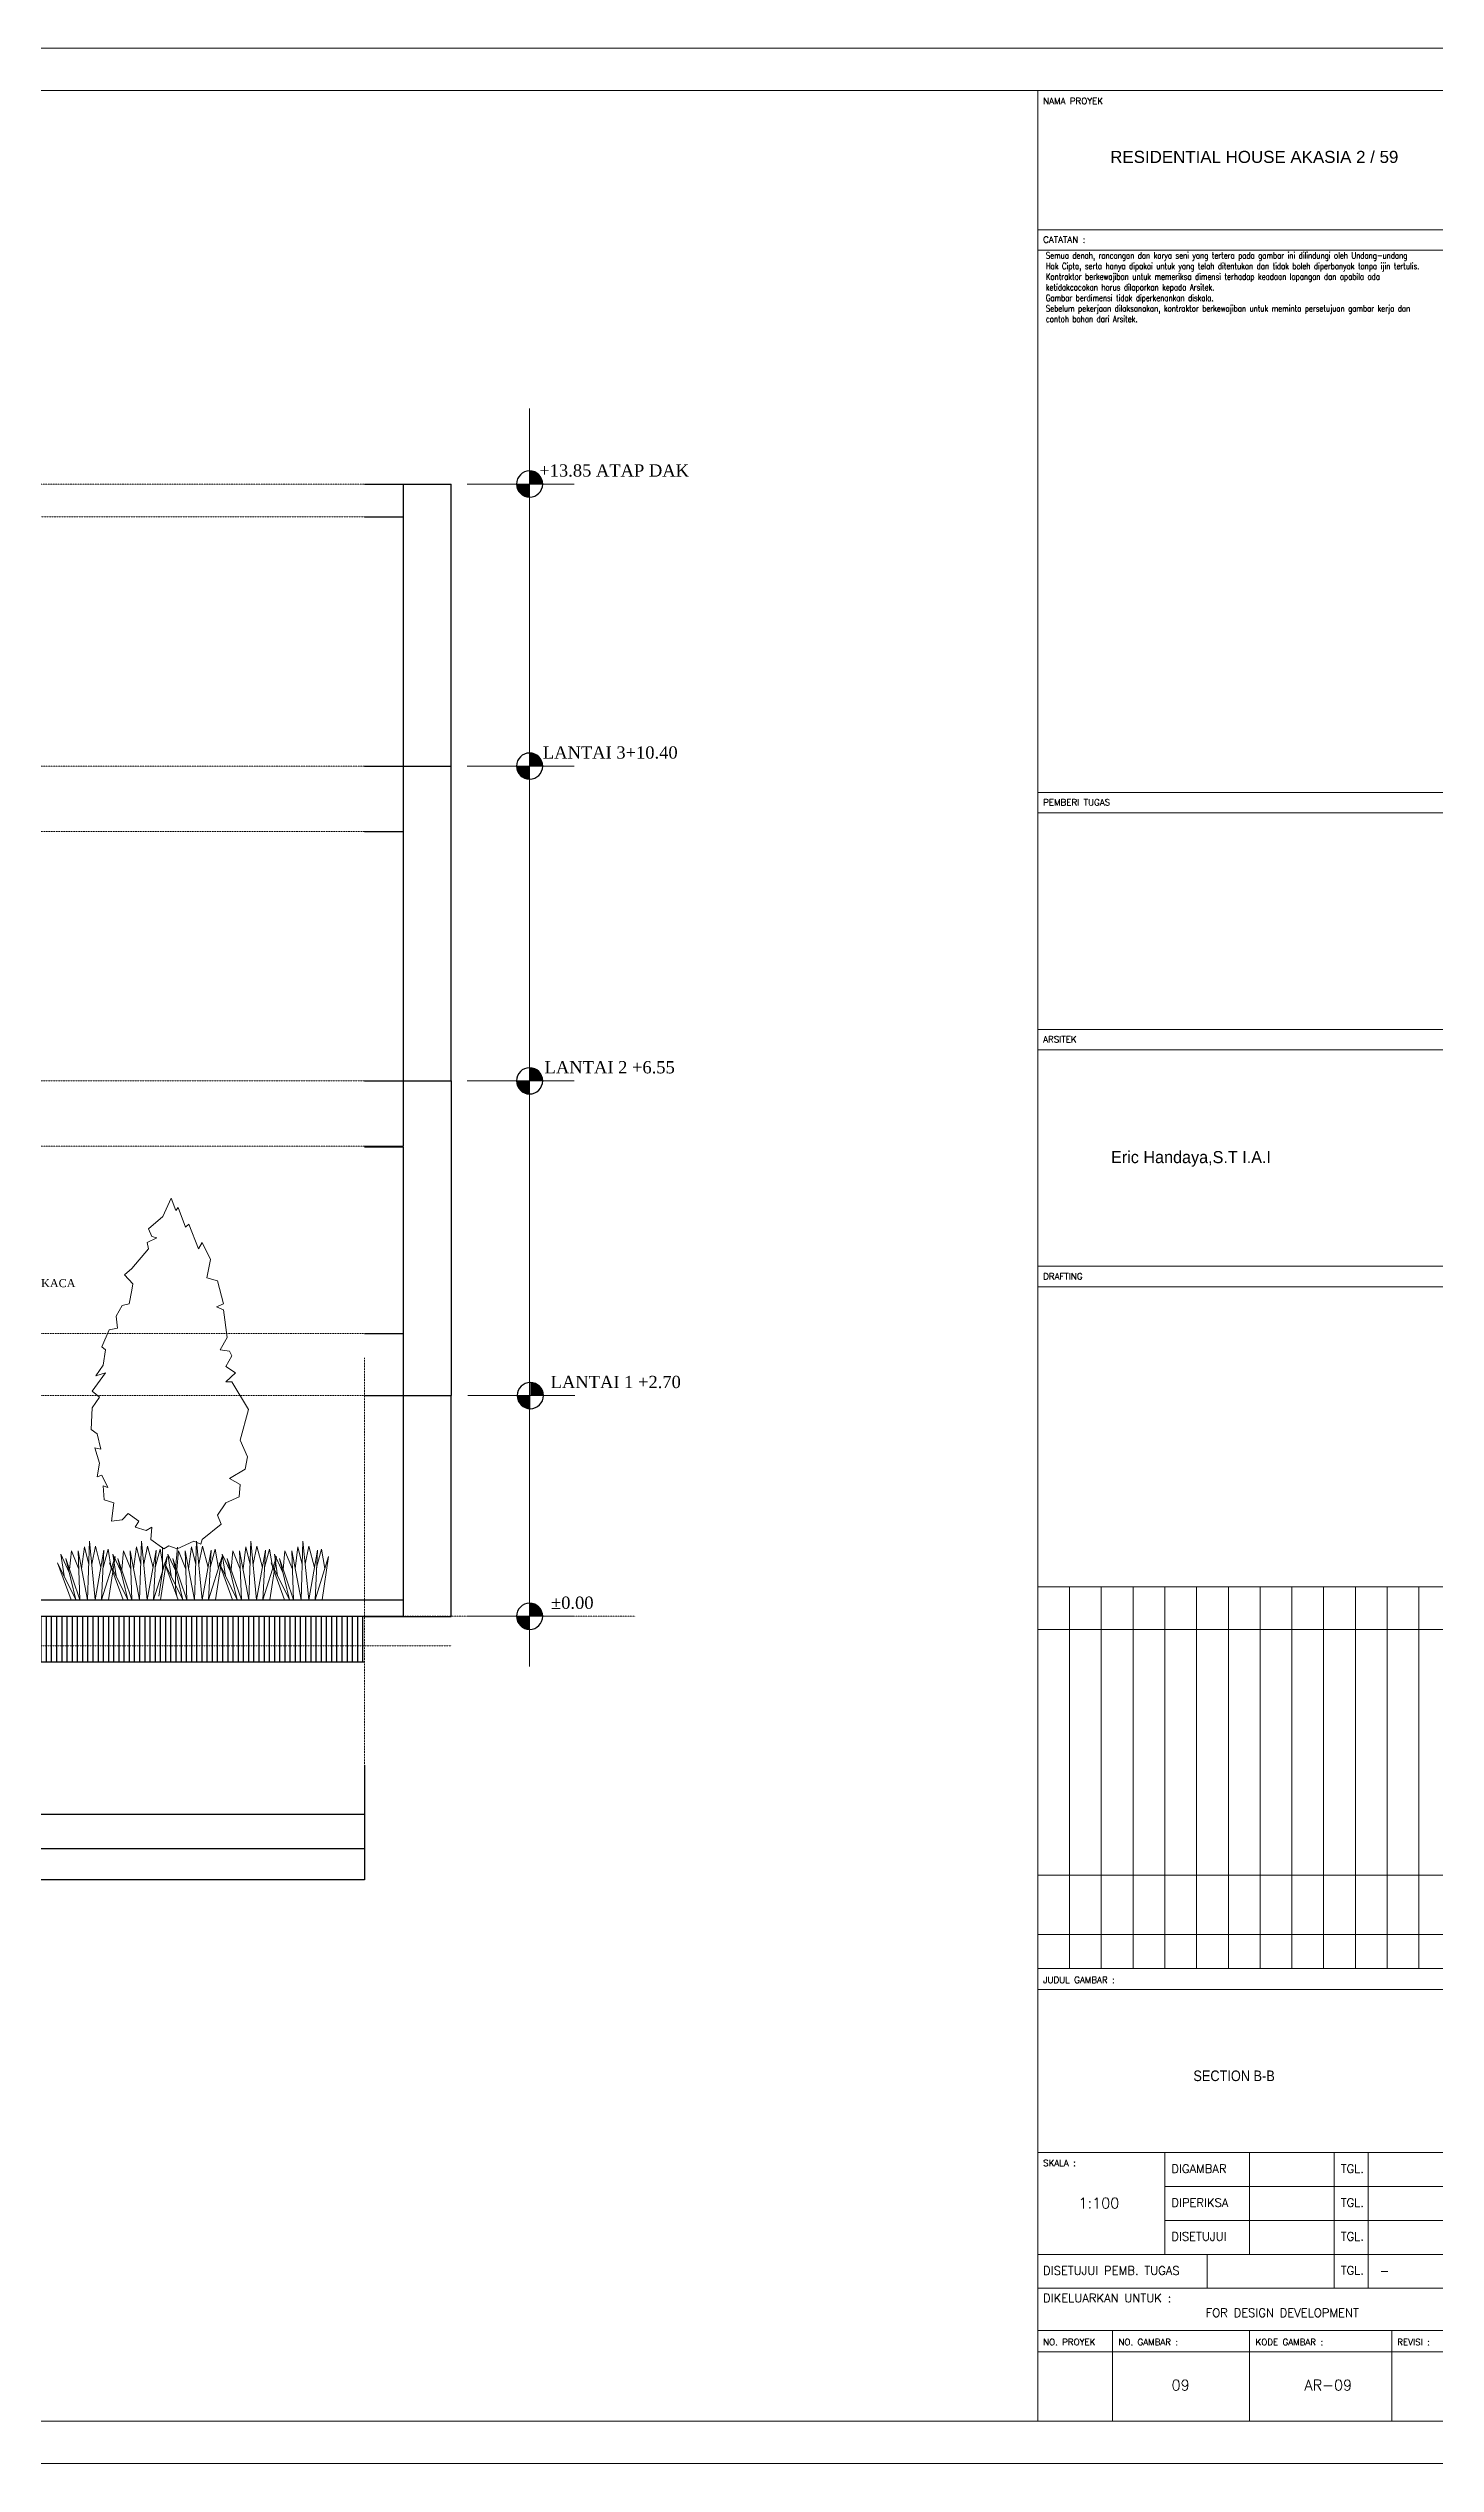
# Model space of a CAD drawing. Header units: millimetres. Extents: x -9564 to 494436, y -140371 to 4257.
# Drawn here: x 350622 to 367605, y -25289 to 4257 of the extents above; entities that cross this region are included whole.
import ezdxf
from ezdxf.enums import TextEntityAlignment as Align

# ---------------------------------------------------------------- set-up
doc = ezdxf.new("R2010")
doc.units = ezdxf.units.MM
doc.header["$MEASUREMENT"] = 0
doc.linetypes.add('DASHED2', pattern=[0.375, 0.25, -0.125])
doc.linetypes.add('HIDDEN2', pattern=[0.1875, 0.125, -0.0625])
doc.layers.get('DEFPOINTS').update_dxf_attribs({"lineweight": 18})
for name, color, linetype, lineweight in [('AS', 8, 'HIDDEN2', 5), ('DIM', 1, 'Continuous', 5), ('Dimensi', 252, 'Continuous', 9), ('KOP', 7, 'Continuous', 80), ('LEGEND', 1, 'DASHED2', 50), ('XR-KOP A3_MOZART$0$A-TXTKOP', 3, 'Continuous', 5), ('XR-KOP A3_MOZART$0$KOP-A1$0$A-GRSKOP', 1, 'Continuous', 5), ('XR-KOP A3_MOZART$0$KOP-A1$0$A-TXTKOP', 3, 'Continuous', 5)]:
    doc.layers.add(name, color=color, linetype=linetype, lineweight=lineweight)
doc.layers.add('ht', color=14, linetype='Continuous')
doc.layers.add('TEXT', color=4, linetype='Continuous')
doc.styles.add('style1', font='times.ttf', dxfattribs={"height": 0.15})
doc.styles.add('style2', font='times.ttf', dxfattribs={"height": 0.18})
doc.styles.add('XR-KOP A3_MOZART$0$KOP-A1$0$DIM100', font='SIMPLEX.shx', dxfattribs={"width": 0.8, "height": 250})
doc.styles.add('XR-KOP A3_MOZART$0$KOP-A1$0$ROMANS', font='romans.shx', dxfattribs={"height": 200})
doc.styles.add('XR-KOP A3_MOZART$0$ROMAND', font='romand.shx', dxfattribs={"height": 2, "bigfont": 'bigfont.shx'})
doc.styles.add('XR-KOP A3_MOZART$0$ROMANS', font='romans.shx', dxfattribs={"height": 200})
doc.dimstyles.new('ISO-25', dxfattribs={"dimtxt": 0.18, "dimasz": 0.12, "dimexe": 0.1, "dimexo": 0.1, "dimgap": 0.0625, "dimtad": 1, "dimtoh": 1, "dimdec": 0, "dimlfac": 1000, "dimtxsty": 'style2', "dimblk": 'ARCHTICK', "dimcen": 0.15, "dimclrd": 1, "dimclre": 1, "dimclrt": 4, "dimadec": 0, "dimazin": 0, "dimtfac": 1, "dimtdec": 0, "dimtmove": 0, "dimatfit": 3, "dimldrblk": 'OBLIQUE', "dimfxl": 1, "dimarcsym": 0})

# ---------------------------------------------------------------- blocks, each defined once
blk = doc.blocks.new('_ArchTick')
at = {"color": 0, "linetype": 'ByBlock', "const_width": 0.15}
blk.add_lwpolyline([(-0.5, -0.5), (0.5, 0.5)], dxfattribs=at)
blk = doc.blocks.new('*D899')
at = {"color": 1, "lineweight": -2, "transparency": 16777216}
for p, q in [((354492, -1074), (354966, -1074)), ((354966, -1074), (354966, -1474)), ((354492, -1474), (354966, -1474))]:
    blk.add_line(p, q, dxfattribs=at)
at = {"layer": 'DEFPOINTS', "color": 0, "transparency": 16777216}
for p in [(354492, -1074), (354492, -1474), (354966, -1474)]:
    blk.add_point(p, dxfattribs=at)
at = {"color": 1, "lineweight": -2, "transparency": 16777216, "xscale": 0.12, "yscale": 0.12, "zscale": 0.12}
for p, rotation in [((354966, -1074), 90), ((354966, -1474), 270)]:
    blk.add_blockref('_ArchTick', p, dxfattribs=dict(at, rotation=rotation))
at = {"color": 4, "transparency": 16777216, "insert": (354966, -1274), "char_height": 0.18, "attachment_point": 5, "rotation": 90, "style": 'style2'}
blk.add_mtext('400000', dxfattribs=at)
blk = doc.blocks.new('_Oblique')
at = {"color": 0, "linetype": 'ByBlock', "lineweight": -2}
blk.add_line((-0.5, -0.5), (0.5, 0.5), dxfattribs=at)
blk = doc.blocks.new('*D900')
at = {"color": 1, "lineweight": -2, "transparency": 16777216}
for p, q in [((354492, -1474), (354966, -1474)), ((354966, -1474), (354966, -4524)), ((354492, -4524), (354966, -4524))]:
    blk.add_line(p, q, dxfattribs=at)
at = {"layer": 'DEFPOINTS', "color": 0, "transparency": 16777216}
for p in [(354492, -1474), (354492, -4524), (354966, -4524)]:
    blk.add_point(p, dxfattribs=at)
at = {"color": 1, "lineweight": -2, "transparency": 16777216, "xscale": 0.12, "yscale": 0.12, "zscale": 0.12}
for p, rotation in [((354966, -1474), 90), ((354966, -4524), 270)]:
    blk.add_blockref('_ArchTick', p, dxfattribs=dict(at, rotation=rotation))
at = {"color": 4, "transparency": 16777216, "insert": (354966, -2999), "char_height": 0.18, "attachment_point": 5, "rotation": 90, "style": 'style2'}
blk.add_mtext('3049999', dxfattribs=at)
blk = doc.blocks.new('*D752')
at = {"color": 1, "lineweight": -2, "transparency": 16777216}
for p, q in [((354492, -4524), (354966, -4524)), ((354966, -4524), (354966, -5324)), ((354492, -5324), (354966, -5324))]:
    blk.add_line(p, q, dxfattribs=at)
at = {"layer": 'DEFPOINTS', "color": 0, "transparency": 16777216}
for p in [(354492, -4524), (354492, -5324), (354966, -5324)]:
    blk.add_point(p, dxfattribs=at)
at = {"color": 1, "lineweight": -2, "transparency": 16777216, "xscale": 0.12, "yscale": 0.12, "zscale": 0.12}
for p, rotation in [((354966, -4524), 90), ((354966, -5324), 270)]:
    blk.add_blockref('_ArchTick', p, dxfattribs=dict(at, rotation=rotation))
at = {"color": 4, "transparency": 16777216, "insert": (354966, -4924), "char_height": 0.18, "attachment_point": 5, "rotation": 90, "style": 'style2'}
blk.add_mtext('800000', dxfattribs=at)
blk = doc.blocks.new('*D901')
at = {"color": 1, "lineweight": -2, "transparency": 16777216}
for p, q in [((354492, -5324), (354966, -5324)), ((354966, -5324), (354966, -8374)), ((354492, -8374), (354966, -8374))]:
    blk.add_line(p, q, dxfattribs=at)
at = {"layer": 'DEFPOINTS', "color": 0, "transparency": 16777216}
for p in [(354492, -5324), (354492, -8374), (354966, -8374)]:
    blk.add_point(p, dxfattribs=at)
at = {"color": 1, "lineweight": -2, "transparency": 16777216, "xscale": 0.12, "yscale": 0.12, "zscale": 0.12}
for p, rotation in [((354966, -5324), 90), ((354966, -8374), 270)]:
    blk.add_blockref('_ArchTick', p, dxfattribs=dict(at, rotation=rotation))
at = {"color": 4, "transparency": 16777216, "insert": (354966, -6849), "char_height": 0.18, "attachment_point": 5, "rotation": 90, "style": 'style2'}
blk.add_mtext('3049999', dxfattribs=at)
blk = doc.blocks.new('*D902')
at = {"color": 1, "lineweight": -2, "transparency": 16777216}
for p, q in [((354492, -8374), (354966, -8374)), ((354966, -8374), (354966, -9174)), ((354492, -9174), (354966, -9174))]:
    blk.add_line(p, q, dxfattribs=at)
at = {"layer": 'DEFPOINTS', "color": 0, "transparency": 16777216}
for p in [(354492, -8374), (354492, -9174), (354966, -9174)]:
    blk.add_point(p, dxfattribs=at)
at = {"color": 1, "lineweight": -2, "transparency": 16777216, "xscale": 0.12, "yscale": 0.12, "zscale": 0.12}
for p, rotation in [((354966, -8374), 90), ((354966, -9174), 270)]:
    blk.add_blockref('_ArchTick', p, dxfattribs=dict(at, rotation=rotation))
at = {"color": 4, "transparency": 16777216, "insert": (354966, -8774), "char_height": 0.18, "attachment_point": 5, "rotation": 90, "style": 'style2'}
blk.add_mtext('800000', dxfattribs=at)
blk = doc.blocks.new('*D903')
at = {"color": 1, "lineweight": -2, "transparency": 16777216}
for p, q in [((354492, -9179), (354966, -9179)), ((354966, -9179), (354966, -11464)), ((354492, -11464), (354966, -11464))]:
    blk.add_line(p, q, dxfattribs=at)
at = {"layer": 'DEFPOINTS', "color": 0, "transparency": 16777216}
for p in [(354492, -9179), (354492, -11464), (354966, -11464)]:
    blk.add_point(p, dxfattribs=at)
at = {"color": 1, "lineweight": -2, "transparency": 16777216, "xscale": 0.12, "yscale": 0.12, "zscale": 0.12}
for p, rotation in [((354966, -9179), 90), ((354966, -11464), 270)]:
    blk.add_blockref('_ArchTick', p, dxfattribs=dict(at, rotation=rotation))
at = {"color": 4, "transparency": 16777216, "insert": (354966, -10321), "char_height": 0.18, "attachment_point": 5, "rotation": 90, "style": 'style2'}
blk.add_mtext('2285037', dxfattribs=at)
blk = doc.blocks.new('*D904')
at = {"color": 1, "lineweight": -2, "transparency": 16777216}
for p, q in [((354492, -11464), (354966, -11464)), ((354966, -11464), (354966, -12224)), ((354492, -12224), (354966, -12224))]:
    blk.add_line(p, q, dxfattribs=at)
at = {"layer": 'DEFPOINTS', "color": 0, "transparency": 16777216}
for p in [(354492, -11464), (354492, -12224), (354966, -12224)]:
    blk.add_point(p, dxfattribs=at)
at = {"color": 1, "lineweight": -2, "transparency": 16777216, "xscale": 0.12, "yscale": 0.12, "zscale": 0.12}
for p, rotation in [((354966, -11464), 90), ((354966, -12224), 270)]:
    blk.add_blockref('_ArchTick', p, dxfattribs=dict(at, rotation=rotation))
at = {"color": 4, "transparency": 16777216, "insert": (354966, -11844), "char_height": 0.18, "attachment_point": 5, "rotation": 90, "style": 'style2'}
blk.add_mtext('759963', dxfattribs=at)
blk = doc.blocks.new('*D905')
at = {"color": 1, "lineweight": -2, "transparency": 16777216}
for p, q in [((354492, -12224), (354966, -12224)), ((354966, -12224), (354966, -14924)), ((354492, -14924), (354966, -14924))]:
    blk.add_line(p, q, dxfattribs=at)
at = {"layer": 'DEFPOINTS', "color": 0, "transparency": 16777216}
for p in [(354492, -12224), (354492, -14924), (354966, -14924)]:
    blk.add_point(p, dxfattribs=at)
at = {"color": 1, "lineweight": -2, "transparency": 16777216, "xscale": 0.12, "yscale": 0.12, "zscale": 0.12}
for p, rotation in [((354966, -12224), 90), ((354966, -14924), 270)]:
    blk.add_blockref('_ArchTick', p, dxfattribs=dict(at, rotation=rotation))
at = {"color": 4, "transparency": 16777216, "insert": (354966, -13574), "char_height": 0.18, "attachment_point": 5, "rotation": 90, "style": 'style2'}
blk.add_mtext('2699999', dxfattribs=at)
blk = doc.blocks.new('*D906')
at = {"color": 1, "lineweight": -2, "transparency": 16777216}
for p, q in [((354966, -12224), (355553, -12224)), ((355553, -14924), (355553, -12224)), ((354966, -14924), (355553, -14924))]:
    blk.add_line(p, q, dxfattribs=at)
at = {"layer": 'DEFPOINTS', "color": 0, "transparency": 16777216}
for p in [(354966, -12224), (355553, -12224), (354966, -14924)]:
    blk.add_point(p, dxfattribs=at)
at = {"color": 1, "lineweight": -2, "transparency": 16777216, "xscale": 0.12, "yscale": 0.12, "zscale": 0.12}
for p, rotation in [((355553, -12224), 90), ((355553, -14924), 270)]:
    blk.add_blockref('_ArchTick', p, dxfattribs=dict(at, rotation=rotation))
at = {"color": 4, "transparency": 16777216, "insert": (355553, -13574), "char_height": 0.18, "attachment_point": 5, "rotation": 90, "style": 'style2'}
blk.add_mtext('2699999', dxfattribs=at)
blk = doc.blocks.new('*D753')
at = {"color": 1, "lineweight": -2, "transparency": 16777216}
for p, q in [((354966, -8374), (355553, -8374)), ((355553, -8374), (355553, -12224)), ((354966, -12224), (355553, -12224))]:
    blk.add_line(p, q, dxfattribs=at)
at = {"layer": 'DEFPOINTS', "color": 0, "transparency": 16777216}
for p in [(354966, -8374), (354966, -12224), (355553, -12224)]:
    blk.add_point(p, dxfattribs=at)
at = {"color": 1, "lineweight": -2, "transparency": 16777216, "xscale": 0.12, "yscale": 0.12, "zscale": 0.12}
for p, rotation in [((355553, -8374), 90), ((355553, -12224), 270)]:
    blk.add_blockref('_ArchTick', p, dxfattribs=dict(at, rotation=rotation))
at = {"color": 4, "transparency": 16777216, "insert": (355553, -10299), "char_height": 0.18, "attachment_point": 5, "rotation": 90, "style": 'style2'}
blk.add_mtext('3849999', dxfattribs=at)
blk = doc.blocks.new('*D754')
at = {"color": 1, "lineweight": -2, "transparency": 16777216}
for p, q in [((354966, -4524), (355553, -4524)), ((355553, -8374), (355553, -4524)), ((354966, -8374), (355553, -8374))]:
    blk.add_line(p, q, dxfattribs=at)
at = {"layer": 'DEFPOINTS', "color": 0, "transparency": 16777216}
for p in [(354966, -4524), (355553, -4524), (354966, -8374)]:
    blk.add_point(p, dxfattribs=at)
at = {"color": 1, "lineweight": -2, "transparency": 16777216, "xscale": 0.12, "yscale": 0.12, "zscale": 0.12}
for p, rotation in [((355553, -4524), 90), ((355553, -8374), 270)]:
    blk.add_blockref('_ArchTick', p, dxfattribs=dict(at, rotation=rotation))
at = {"color": 4, "transparency": 16777216, "insert": (355553, -6449), "char_height": 0.18, "attachment_point": 5, "rotation": 90, "style": 'style2'}
blk.add_mtext('3849999', dxfattribs=at)
blk = doc.blocks.new('*D755')
at = {"color": 1, "lineweight": -2, "transparency": 16777216}
for p, q in [((354966, -1074), (355553, -1074)), ((355553, -4524), (355553, -1074)), ((354966, -4524), (355553, -4524))]:
    blk.add_line(p, q, dxfattribs=at)
at = {"layer": 'DEFPOINTS', "color": 0, "transparency": 16777216}
for p in [(354966, -1074), (355553, -1074), (354966, -4524)]:
    blk.add_point(p, dxfattribs=at)
at = {"color": 1, "lineweight": -2, "transparency": 16777216, "xscale": 0.12, "yscale": 0.12, "zscale": 0.12}
for p, rotation in [((355553, -1074), 90), ((355553, -4524), 270)]:
    blk.add_blockref('_ArchTick', p, dxfattribs=dict(at, rotation=rotation))
at = {"color": 4, "transparency": 16777216, "insert": (355553, -2799), "char_height": 0.18, "attachment_point": 5, "rotation": 90, "style": 'style2'}
blk.add_mtext('3449999', dxfattribs=at)
blk = doc.blocks.new('A$C459A4C15')
at = {"layer": 'ht'}
h = blk.add_hatch(color=256, dxfattribs=at)
h.paths.add_polyline_path([(0, 0.08), (0, 0), (-0.08, 0, -0.414214)])
h.paths.add_polyline_path([(0, 0), (0.08, 0, -0.414214), (0, -0.08)])
blk.add_circle((0, 0), 0.0801, dxfattribs=at)
blk = doc.blocks.new('*U121')
blk.add_lwpolyline([(-2.754, 191.699), (-6.78, 182.851), (-13.682, 176.953), (-11.956, 173.266), (-9.656, 172.529), (-14.257, 170.317), (-13.682, 167.368), (-21.733, 157.783), (-25.184, 154.834), (-21.158, 150.41), (-21.733, 147.461), (-22.884, 140.825), (-26.334, 140.087), (-29.21, 134.926), (-28.635, 129.028), (-32.661, 128.291), (-36.111, 120.18), (-34.386, 118.706), (-35.536, 111.333), (-38.987, 106.171), (-34.386, 107.646), (-40.712, 98.798), (-37.261, 95.849), (-40.712, 90.688), (-41.287, 80.366), (-38.412, 78.154), (-36.686, 70.781), (-39.562, 71.518), (-37.261, 64.145), (-38.412, 57.509), (-36.111, 58.247), (-33.236, 52.348), (-35.536, 53.086), (-34.961, 46.45), (-30.36, 44.975), (-31.51, 36.128), (-26.334, 36.865), (-23.459, 39.814), (-18.283, 36.128), (-20.008, 33.178), (-14.832, 31.704), (-11.956, 33.178), (-12.531, 27.28), (-6.205, 22.856), (-3.905, 24.331), (0.121, 22.856), (8.173, 26.543), (11.624, 25.068), (12.199, 27.28), (21.4, 34.653), (19.675, 39.077), (23.701, 44.975), (30.027, 47.924), (30.602, 53.823), (25.426, 56.772), (32.903, 61.196), (34.053, 67.094), (30.602, 75.205), (34.628, 89.951), (26.576, 103.222), (23.701, 103.222), (28.302, 107.646), (23.701, 110.595), (26.576, 115.756), (25.426, 117.968), (20.825, 118.706), (24.276, 124.604), (22.551, 137.876), (19.1, 139.35), (22.551, 140.825), (19.675, 151.884), (14.499, 153.359), (16.224, 162.207), (12.199, 170.317), (10.473, 167.368), (5.872, 179.165), (4.147, 177.69), (0.696, 187.275), (-0.454, 185.8)], close=True)
for points in [[(-6.813, 23.669), (-6.813, 11.669), (-8.627, 0)], [(0.387, 23.669), (-0.576, 13.271), (-0.576, 3.686), (0, 0)]]:
    blk.add_lwpolyline(points)
blk = doc.blocks.new('*D773')
at = {"color": 1, "lineweight": -2, "transparency": 16777216}
for p, q in [((350317, -16744), (350317, -17343)), ((354492, -16744), (354492, -17343)), ((350317, -17343), (354492, -17343))]:
    blk.add_line(p, q, dxfattribs=at)
at = {"layer": 'DEFPOINTS', "color": 0, "transparency": 16777216}
for p in [(350317, -16744), (354492, -16744), (354492, -17343)]:
    blk.add_point(p, dxfattribs=at)
at = {"color": 1, "lineweight": -2, "transparency": 16777216, "xscale": 0.12, "yscale": 0.12, "zscale": 0.12, "rotation": 180}
blk.add_blockref('_ArchTick', (350317, -17343), dxfattribs=at)
at = {"color": 1, "lineweight": -2, "transparency": 16777216, "xscale": 0.12, "yscale": 0.12, "zscale": 0.12}
blk.add_blockref('_ArchTick', (354492, -17343), dxfattribs=at)
at = {"color": 4, "transparency": 16777216, "insert": (352404, -17342), "char_height": 0.18, "attachment_point": 5, "style": 'style2'}
blk.add_mtext('4175000', dxfattribs=at)
blk = doc.blocks.new('*D775')
at = {"color": 1, "lineweight": -2, "transparency": 16777216}
for p, q in [((346442, -17343), (346442, -17764)), ((354492, -17343), (354492, -17764)), ((346442, -17763), (354492, -17763))]:
    blk.add_line(p, q, dxfattribs=at)
at = {"layer": 'DEFPOINTS', "color": 0, "transparency": 16777216}
for p in [(346442, -17343), (354492, -17343), (354492, -17763)]:
    blk.add_point(p, dxfattribs=at)
at = {"color": 1, "lineweight": -2, "transparency": 16777216, "xscale": 0.12, "yscale": 0.12, "zscale": 0.12, "rotation": 180}
blk.add_blockref('_ArchTick', (346442, -17763), dxfattribs=at)
at = {"color": 1, "lineweight": -2, "transparency": 16777216, "xscale": 0.12, "yscale": 0.12, "zscale": 0.12}
blk.add_blockref('_ArchTick', (354492, -17763), dxfattribs=at)
at = {"color": 4, "transparency": 16777216, "insert": (350467, -17763), "char_height": 0.18, "attachment_point": 5, "style": 'style2'}
blk.add_mtext('8049998', dxfattribs=at)
blk = doc.blocks.new('*D776')
at = {"color": 1, "lineweight": -2, "transparency": 16777216}
for p, q in [((336847, -17764), (336847, -18146)), ((354492, -17764), (354492, -18146)), ((354492, -18146), (336847, -18146))]:
    blk.add_line(p, q, dxfattribs=at)
at = {"layer": 'DEFPOINTS', "color": 0, "transparency": 16777216}
for p in [(336847, -17763), (354492, -17763), (336847, -18146)]:
    blk.add_point(p, dxfattribs=at)
at = {"color": 1, "lineweight": -2, "transparency": 16777216, "xscale": 0.12, "yscale": 0.12, "zscale": 0.12, "rotation": 180}
blk.add_blockref('_ArchTick', (336847, -18146), dxfattribs=at)
at = {"color": 1, "lineweight": -2, "transparency": 16777216, "xscale": 0.12, "yscale": 0.12, "zscale": 0.12}
blk.add_blockref('_ArchTick', (354492, -18146), dxfattribs=at)
at = {"color": 4, "transparency": 16777216, "insert": (345669, -18146), "char_height": 0.18, "attachment_point": 5, "style": 'style2'}
blk.add_mtext('17644998', dxfattribs=at)
blk = doc.blocks.new('hsdh')
at = {"layer": 'XR-KOP A3_MOZART$0$KOP-A1$0$A-GRSKOP', "linetype": 'Continuous', "lineweight": 5}
for p, q in [((140385, 56660), (140385, 82138)), ((140385, 80618), (145017, 80618)), ((140385, 74466), (145017, 74466)), ((140385, 74244), (145017, 74244)), ((140385, 71876), (145017, 71876)), ((140385, 71654), (145017, 71654)), ((140385, 69286), (145017, 69286)), ((140385, 69063), (145017, 69063)), ((140385, 65781), (145017, 65781)), ((140385, 65781), (145017, 65781)), ((140732, 61611), (140732, 65781)), ((141079, 61611), (141079, 65781)), ((141427, 61611), (141427, 65781)), ((141774, 61611), (141774, 65781)), ((142122, 61611), (142122, 65781)), ((142469, 61611), (142469, 65781)), ((142816, 61611), (142816, 65781)), ((143164, 61611), (143164, 65781)), ((143511, 61611), (143511, 65781)), ((143859, 61611), (143859, 65781)), ((144206, 61611), (144206, 65781)), ((144554, 61611), (144554, 65781)), ((140385, 65317), (145017, 65317)), ((140385, 62631), (145017, 62631)), ((140385, 61982), (145017, 61982)), ((140385, 61611), (145017, 61611)), ((140385, 61611), (145017, 61611)), ((140385, 61380), (145017, 61380)), ((140385, 59597), (145017, 59597)), ((141774, 59597), (141774, 58485)), ((142701, 59597), (142701, 58485)), ((143627, 59597), (143627, 58115)), ((143998, 59597), (143998, 58115)), ((141774, 59226), (145017, 59226)), ((141774, 58856), (145017, 58856)), ((140385, 58485), (145017, 58485)), ((142237, 58485), (142237, 58115)), ((140385, 58115), (145017, 58115)), ((140385, 57651), (145017, 57651)), ((141201, 57651), (141201, 56660)), ((142701, 57651), (142701, 56660)), ((144258, 57651), (144258, 56660)), ((140385, 57420), (145017, 57420))]:
    blk.add_line(p, q, dxfattribs=at)
at = {"layer": 'XR-KOP A3_MOZART$0$KOP-A1$0$A-GRSKOP', "color": 0, "linetype": 'Continuous', "lineweight": 5}
blk.add_lwpolyline([(145480, 82601), (107945, 82601), (107945, 56197), (145480, 56197)], close=True, dxfattribs=at)
at = {"layer": 'XR-KOP A3_MOZART$0$KOP-A1$0$A-GRSKOP', "color": 5, "linetype": 'Continuous', "lineweight": 5}
blk.add_lwpolyline([(145017, 82138), (108409, 82138), (108409, 56660), (145017, 56660)], close=True, dxfattribs=at)
at = {"layer": 'XR-KOP A3_MOZART$0$KOP-A1$0$A-GRSKOP', "linetype": 'Continuous', "lineweight": 5}
blk.add_lwpolyline([(145017, 80396), (140385, 80396)], dxfattribs=at)
at = {"layer": 'KOP', "color": 7, "char_height": 132.26, "attachment_point": 1, "style": 'style2'}
for s, insert in [('{\\fArial|b0|i0|c0|p34;RESIDENTIAL HOUSE AKASIA 2 / 59}', (141177, 81480)), ('{\\fBankGothic Lt BT|b0|i0|c0|p34;Eric Handaya,S.T I.A.I}', (141186, 70546))]:
    blk.add_mtext(s, dxfattribs=dict(at, insert=insert))
at = {"layer": 'XR-KOP A3_MOZART$0$A-TXTKOP', "lineweight": 5, "style": 'XR-KOP A3_MOZART$0$ROMANS'}
blk.add_text('-', height=92.6, dxfattribs=at).set_placement((144125, 58258))
at = {"layer": 'XR-KOP A3_MOZART$0$KOP-A1$0$A-TXTKOP', "lineweight": 5, "style": 'XR-KOP A3_MOZART$0$KOP-A1$0$ROMANS'}
for s, height, p in [('NAMA PROYEK', 69.49, (140443, 81990)), ('CATATAN :', 69.5, (140443, 80475)), ('PEMBERI TUGAS', 69.49, (140443, 74323)), ('ARSITEK', 69.5, (140443, 71733)), ('DRAFTING', 69.5, (140443, 69142)), ('JUDUL GAMBAR :', 69.49, (140443, 61451)), ('SKALA :', 69.5, (140443, 59449)), ('DIGAMBAR', 92.6, (141846, 59375)), ('TGL.', 92.6, (143699, 59375)), ('DIPERIKSA', 92.6, (141846, 59004)), ('TGL.', 92.6, (143699, 59004)), ('DISETUJUI', 92.6, (141846, 58634)), ('TGL.', 92.6, (143699, 58634)), ('DISETUJUI PEMB. TUGAS', 92.65, (140443, 58262)), ('TGL.', 92.6, (143699, 58263)), ('DIKELUARKAN UNTUK :', 92.65, (140443, 57961)), ('FOR DESIGN DEVELOPMENT', 92.65, (142221, 57800)), ('NO. PROYEK', 69.5, (140443, 57491)), ('NO. GAMBAR :', 69.49, (141267, 57491)), ('KODE GAMBAR :', 69.49, (142767, 57491)), ('REVISI :', 69.5, (144317, 57491))]:
    blk.add_text(s, height=height, dxfattribs=at).set_placement(p)
at = {"layer": 'XR-KOP A3_MOZART$0$KOP-A1$0$A-TXTKOP', "insert": (140473, 80371), "char_height": 69.485, "width": 4456.22, "attachment_point": 1, "style": 'XR-KOP A3_MOZART$0$KOP-A1$0$DIM100'}
blk.add_mtext('Semua denah, rancangan dan karya seni yang tertera pada gambar ini dilindungi oleh Undang-undang Hak Cipta, serta hanya dipakai untuk yang telah ditentukan dan tidak boleh diperbanyak tanpa ijin tertulis.\\PKontraktor berkewajiban untuk memeriksa dimensi terhadap keadaan lapangan dan apabila ada ketidakcocokan harus dilaporkan kepada Arsitek.\\PGambar berdimensi tidak diperkenankan diskala.\\PSebelum pekerjaan dilaksanakan, kontraktor berkewajiban untuk meminta persetujuan gambar kerja dan contoh bahan dari Arsitek.', dxfattribs=at)

msp = doc.modelspace()

# ---------------------------------------------------------------- hatches: boundary and pattern name
h = msp.add_hatch()
h.set_pattern_fill('ANSI31', color=8, scale=19.999996, angle=45)
h.set_pattern_definition([(90, (226584.203, -140582.31), (-63.499988, 0), [])])
h.paths.add_polyline_path([(341844.0726, -15283.5376), (341769.0726, -15283.5376), (341769.0726, -14923.5377), (339596.5713, -14923.5377), (339596.5713, -15483.5376), (341844.0726, -15483.5376)])
h.paths.add_polyline_path([(339596.5713, -14923.5377), (338846.5715, -14923.5377), (338846.5715, -15483.5376), (339596.5713, -15483.5376)])
h.paths.add_polyline_path([(338846.5715, -14923.5377), (338596.5715, -14923.5377), (338596.5715, -15483.5376), (338846.5715, -15483.5376)])
h.paths.add_polyline_path([(338596.5715, -14923.5377), (336996.5718, -14923.5377), (336996.5718, -15283.5376), (336846.5719, -15283.5376), (336846.5719, -15483.5376), (338596.5715, -15483.5376)])
h.paths.add_polyline_path([(344766.5723, -15283.5376), (341844.0726, -15283.5376), (341844.0726, -15483.5376), (344766.5723, -15483.5376)])
h.paths.add_polyline_path([(345441.5719, -14923.5377), (344916.5723, -14923.5377), (344916.5723, -15483.5376), (345441.5719, -15483.5376)])
h.paths.add_polyline_path([(344916.5723, -15283.5376), (344841.572, -15283.5376), (344841.572, -15483.5376), (344916.5723, -15483.5376)])
h.paths.add_polyline_path([(344841.572, -15283.5376), (344766.5723, -15283.5376), (344766.5723, -15483.5376), (344841.572, -15483.5376)])
h.paths.add_polyline_path([(345516.5719, -14923.5377), (345516.5719, -15283.5376), (345441.5719, -15283.5376), (345441.5719, -15483.5376), (354491.5704, -15483.5376), (354491.5704, -14923.5377)])

# ---------------------------------------------------------------- linework, layer by layer
for p, q in [((350442.2092, -14723.5377), (354965.8567, -14723.5377)), ((350191.5718, -14923.5377), (354965.8567, -14923.5377)), ((354491.5704, -15483.5376), (336846.5719, -15483.5376))]:
    msp.add_line(p, q)
at = {"layer": 'AS'}
for p, q in [((345856.2828, -1073.5403), (354491.5704, -1073.5403)), ((345790.0291, -1473.5402), (354491.5704, -1473.5402)), ((346675.3218, -4523.5396), (354491.5704, -4523.5396)), ((346542.8143, -5323.5395), (354491.5704, -5323.5395)), ((346675.3218, -8373.5389), (354491.5704, -8373.5389)), ((346542.8143, -9173.5388), (354491.5704, -9173.5388)), ((350391.57, -11463.5753), (354491.5704, -11463.5753)), ((354491.5704, -11763.5753), (354491.5704, -18148.6208)), ((342066.5727, -12223.5382), (354491.5704, -12223.5382)), ((354491.5704, -14923.5377), (357804.6977, -14923.5377)), ((355552.9895, -15283.5376), (334595.2513, -15283.5376))]:
    msp.add_line(p, q, dxfattribs=at)
at = {"layer": 'DIM', "color": 1, "linetype": 'ByBlock'}
for p, q in [((356513.6684, -151.1836), (356513.6684, -15537.5538)), ((357058.2001, -1073.5403, 0), (355749.9978, -1073.5403, 0)), ((357058.2001, -4523.5396), (355749.9978, -4523.5396)), ((357058.2001, -8373.5389, 0), (355749.9978, -8373.5389, 0)), ((357067.1943, -12223.5382), (355758.992, -12223.5382)), ((357058.2001, -14923.5377), (355749.9978, -14923.5377))]:
    msp.add_line(p, q, dxfattribs=at)
at = {"layer": 'Dimensi'}
for points in [[(350901.6291, -14723.531), (350735.8614, -14269.737), (350959.955, -14723.531), (350837.1654, -14214.5382), (351009.0709, -14723.531), (350987.583, -14122.5411), (351102.3354, -14723.531), (351125.7227, -14002.944), (351196.3287, -14723.531), (351303.7705, -14116.4075), (351273.0725, -14723.531), (351438.8402, -14193.0718), (351359.0264, -14723.531)], [(350814.803, -14429.5952), (350775.7695, -14162.4061), (350879.2086, -14388.8175)], [(350883.1255, -14350.6208), (350904.6991, -14122.5411), (350995.6745, -14348.8496)], [(351029.5587, -14342.3797), (351064.3268, -14073.4757), (351116.4666, -14288.1342)], [(351153.313, -14284.5238), (351199.3987, -14064.2764), (351266.6832, -14325.9774)], [(351293.1064, -14327.3135), (351352.8863, -14104.1414), (351393.5446, -14338.0186)], [(351538.8957, -14723.531), (351373.128, -14269.737), (351597.2216, -14723.531), (351474.432, -14214.5382), (351646.3375, -14723.531), (351624.8496, -14122.5411), (351739.602, -14723.531), (351762.9893, -14002.944), (351833.5953, -14723.531), (351941.0371, -14116.4075), (351910.3391, -14723.531), (352076.1068, -14193.0718), (351996.293, -14723.531)], [(351452.0696, -14429.5952), (351413.0361, -14162.4061), (351516.4752, -14388.8175)], [(351520.3921, -14350.6208), (351541.9657, -14122.5411), (351632.941, -14348.8496)], [(351666.8253, -14342.3797), (351701.5934, -14073.4757), (351753.7332, -14288.1342)], [(351790.5796, -14284.5238), (351836.6653, -14064.2764), (351903.9498, -14325.9774)], [(351930.373, -14327.3135), (351990.1529, -14104.1414), (352030.8112, -14338.0186)], [(352212.0444, -14723.531), (352046.2767, -14269.737), (352270.3703, -14723.531), (352147.5807, -14214.5382), (352319.4862, -14723.531), (352297.9983, -14122.5411), (352412.7507, -14723.531), (352436.138, -14002.944), (352506.744, -14723.531), (352614.1858, -14116.4075), (352583.4878, -14723.531), (352749.2555, -14193.0718), (352669.4417, -14723.531)], [(352125.2183, -14429.5952), (352086.1848, -14162.4061), (352189.6239, -14388.8175)], [(352193.5408, -14350.6208), (352215.1144, -14122.5411), (352306.0898, -14348.8496)], [(352339.9741, -14342.3797), (352374.7421, -14073.4757), (352426.8819, -14288.1342)], [(352463.7283, -14284.5238), (352509.8141, -14064.2764), (352577.0985, -14325.9774)], [(352603.5218, -14327.3135), (352663.3016, -14104.1414), (352703.9599, -14338.0186)], [(352877.6579, -14723.531), (352711.8902, -14269.737), (352935.9838, -14723.531), (352813.1942, -14214.5382), (352985.0997, -14723.531), (352963.6118, -14122.5411), (353078.3642, -14723.531), (353101.7515, -14002.944), (353172.3575, -14723.531), (353279.7993, -14116.4075), (353249.1013, -14723.531), (353414.869, -14193.0718), (353335.0552, -14723.531)], [(352790.8318, -14429.5952), (352751.7983, -14162.4061), (352855.2374, -14388.8175)], [(352859.1543, -14350.6208), (352880.7279, -14122.5411), (352971.7032, -14348.8496)], [(353005.5875, -14342.3797), (353040.3556, -14073.4757), (353092.4954, -14288.1342)], [(353129.3418, -14284.5238), (353175.4275, -14064.2764), (353242.712, -14325.9774)], [(353269.1352, -14327.3135), (353328.9151, -14104.1414), (353369.5733, -14338.0186)], [(353515.2833, -14723.531), (353349.5156, -14269.737), (353573.6092, -14723.531), (353450.8196, -14214.5382), (353622.7251, -14723.531), (353601.2372, -14122.5411), (353715.9896, -14723.531), (353739.3769, -14002.944), (353809.9829, -14723.531), (353917.4247, -14116.4075), (353886.7267, -14723.531), (354052.4944, -14193.0718), (353972.6806, -14723.531)], [(353428.4572, -14429.5952), (353389.4237, -14162.4061), (353492.8628, -14388.8175)], [(353496.7797, -14350.6208), (353518.3533, -14122.5411), (353609.3287, -14348.8496)], [(353643.2129, -14342.3797), (353677.981, -14073.4757), (353730.1208, -14288.1342)], [(353766.9672, -14284.5238), (353813.0529, -14064.2764), (353880.3374, -14325.9774)], [(353906.7606, -14327.3135), (353966.5405, -14104.1414), (354007.1988, -14338.0186)]]:
    msp.add_lwpolyline(points, dxfattribs=at)

# ---------------------------------------------------------------- block references
at = {"xscale": -1999.999623816605, "yscale": 1999.999623816605, "zscale": 1999.999623816605}
for p in [(356513.6684, -1073.5403, 0), (356513.6684, -4523.5396), (356513.6684, -8373.5389, 0), (356522.6626, -12223.5382), (356513.6684, -14923.5377)]:
    msp.add_blockref('A$C459A4C15', p, dxfattribs=at)
at = {"layer": 'Dimensi', "xscale": 25.39999522247088, "yscale": 25.39999522247088, "zscale": 25.39999522247088}
msp.add_blockref('*U121', (352194.9311, -14677.8749), dxfattribs=at)
at = {"layer": 'LEGEND', "xscale": 1.118963964633539, "yscale": 1.118963964633539, "zscale": 1.118963964633539}
msp.add_blockref('hsdh', (205649.0076, -88170.8627), dxfattribs=at)

# ---------------------------------------------------------------- texts
at = {"layer": 'TEXT', "style": 'style1'}
for s, height, p in [('+13.85 ATAP DAK', 149.999972, (358464.9826, -982.1227, 0)), ('LANTAI 3+10.40', 149.999972, (358326.2089, -4432.122)), ('LANTAI 2 +6.55', 149.999972, (358291.365, -8282.1213, 0)), ('LANTAI 1 +2.70', 149.999972, (358365.2329, -12132.1206)), ('%%P0.00', 149.99997, (357296.8226, -14832.1201))]:
    msp.add_text(s, height=height, dxfattribs=at).set_placement(p, align=Align.RIGHT)
at = {"layer": 'TEXT', "insert": (349923.4578, -10848.4375), "char_height": 98.210155, "width": 2692.489861, "attachment_point": 5, "style": 'style1'}
msp.add_mtext('\\A1;\\pxql;KANOPI CARPORT\\PRANGKA HOLLOW 7X5 FIN. KACA TEMPERED TEBAL 12MM', dxfattribs=at)
at = {"layer": 'XR-KOP A3_MOZART$0$A-TXTKOP', "char_height": 129.5859, "attachment_point": 1, "style": 'XR-KOP A3_MOZART$0$ROMAND'}
for s, heights, insert in [('\\pxt15;{\\fCentury Gothic|b0|i0|c0|p34;\\W0.9;SECTION B-B}', [0], (364638.7128, -20479.3265)), ('09', [0], (364371.6478, -24263.0792)), ('AR-09', [129.5859], (365998.8449, -24263.0792))]:
    msp.add_mtext_dynamic_manual_height_columns(s, width=334351.172439, gutter_width=75530.0676, heights=heights, dxfattribs=dict(at, insert=insert))
at = {"layer": 'XR-KOP A3_MOZART$0$A-TXTKOP', "style": 'XR-KOP A3_MOZART$0$ROMAND'}
msp.add_attdef('1:100', text='', height=129.5859, dxfattribs=at).set_placement((363482.7475, -22101.0053), align=Align.MIDDLE)

# ---------------------------------------------------------------- dimensions: what is measured, and where the dimension line sits
dim = msp.add_linear_dim(base=(354965.8567, -1473.5402), p1=(354491.5704, -1073.5403), p2=(354491.5704, -1473.5402), angle=90, dimstyle='ISO-25')
dim.commit()
dim.dimension.update_dxf_attribs({"geometry": '*D899', "text_midpoint": (354965.8567, -1273.5403), "dimtype": 160})
for base, p1, p2, picture, middle in [((355552.9895, -1073.5403), (354965.8567, -4523.5396), (354965.8567, -1073.5403), '*D755', (355552.8351, -2798.54)), ((354965.8567, -4523.5396), (354491.5704, -1473.5402), (354491.5704, -4523.5396), '*D900', (354965.7024, -2998.5399)), ((354965.8567, -5323.5395), (354491.5704, -4523.5396), (354491.5704, -5323.5395), '*D752', (354965.7027, -4923.5396)), ((355552.9895, -4523.5396), (354965.8567, -8373.5389), (354965.8567, -4523.5396), '*D754', (355552.8351, -6448.5393)), ((354965.8567, -8373.5389), (354491.5704, -5323.5395), (354491.5704, -8373.5389), '*D901', (354965.7024, -6848.5392)), ((354965.8567, -9173.5388), (354491.5704, -8373.5389), (354491.5704, -9173.5388), '*D902', (354965.7027, -8773.5389)), ((355552.9895, -12223.5382), (354965.8567, -8373.5389), (354965.8567, -12223.5382), '*D753', (355552.8351, -10298.5386)), ((354965.85671, -11463.57531), (354491.57035, -9178.53877), (354491.57035, -11463.57531), '*D903', (354965.70239, -10321.05704)), ((354965.8567, -12223.5382), (354491.5704, -11463.5753), (354491.5704, -12223.5382), '*D904', (354965.7024, -11843.5568)), ((354965.85671, -14923.53769), (354491.57035, -12223.5382), (354491.57035, -14923.53769), '*D905', (354965.70239, -13573.53795)), ((355552.98946, -12223.5382), (354965.85671, -14923.53769), (354965.85671, -12223.5382), '*D906', (355552.83515, -13573.53795))]:
    dim = msp.add_linear_dim(base=base, p1=p1, p2=p2, angle=90, dimstyle='ISO-25')
    dim.commit()
    dim.dimension.update_dxf_attribs({"geometry": picture, "text_midpoint": middle})
for base, p1, p2, picture, middle in [((354491.5704, -17342.5494), (350316.57, -16743.5974), (354491.5704, -16743.5974), '*D773', (352404.0702, -17342.395)), ((354491.57035, -17763.46932), (346441.57187, -17342.54935), (354491.57035, -17342.54935), '*D775', (350466.57111, -17763.31501)), ((336846.57187, -18145.93065), (354491.57035, -17763.46932), (336846.57187, -17763.46932), '*D776', (345669.07111, -18145.77633))]:
    dim = msp.add_linear_dim(base=base, p1=p1, p2=p2, dimstyle='ISO-25')
    dim.commit()
    dim.dimension.update_dxf_attribs({"geometry": picture, "text_midpoint": middle})

doc.saveas('drawing.dxf')
